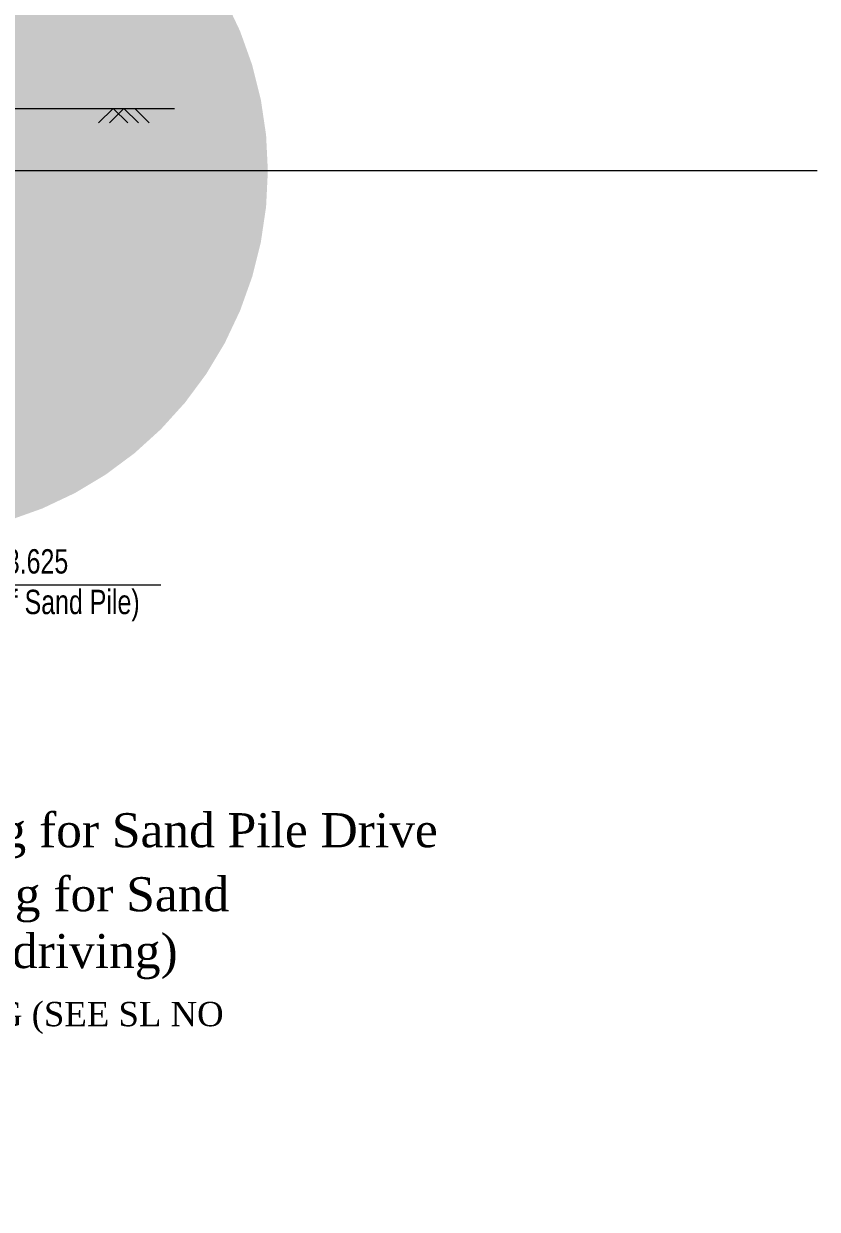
# Model space of a CAD drawing. Header units: inches. Extents: x -1277702 to 350617, y -622745 to 1282697.
# Drawn here: x -432090 to -423937, y 921424 to 933595 of the extents above; entities that cross this region are included whole.
import ezdxf

# ---------------------------------------------------------------- set-up
doc = ezdxf.new("R2010")
doc.units = ezdxf.units.IN
doc.header["$LTSCALE"] = 600
doc.header["$MEASUREMENT"] = 0
for name, color, linetype, lineweight in [('DIM', 140, 'Continuous', 15), ('HATCH', 252, 'Continuous', 5), ('LINE', 7, 'Continuous', 20)]:
    doc.layers.add(name, color=color, linetype=linetype, lineweight=lineweight)
doc.layers.add('TEXT', color=7, linetype='Continuous')
doc.styles.add('arial', font='swisscl.ttf')
doc.styles.add('BIG', font='ROMANT.SHX')
doc.dimstyles.new('dim_70', dxfattribs={"dimtxt": 140, "dimasz": 140, "dimexe": 70, "dimexo": 40, "dimgap": 50, "dimtad": 1, "dimdec": 0, "dimzin": 0, "dimdsep": 46, "dimtxsty": 'arial', "dimcen": 0.09, "dimclrd": 5, "dimclre": 5, "dimclrt": 7, "dimadec": 0, "dimazin": 0, "dimtfac": 1, "dimtdec": 0, "dimtmove": 0, "dimatfit": 3, "dimfxl": 1, "dimtolj": 1, "dimtzin": 0, "dimarcsym": 0})

# ---------------------------------------------------------------- blocks, each defined once
blk = doc.blocks.new('DOT')
at = {"layer": 'DIM'}
for p, q in [((0, 62.633), (0, -75.16)), ((-75.247, 0), (71.067, 0))]:
    blk.add_line(p, q, dxfattribs=at)
at = {"layer": 'DIM', "const_width": 24.75}
blk.add_lwpolyline([(-12.625, 0, 1), (12.625, 0, 1)], format="xyb", close=True, dxfattribs=at)

msp = doc.modelspace()

# ---------------------------------------------------------------- linework, layer by layer
at = {"layer": 'DIM', "ltscale": 500}
msp.add_line((-436426.94836, 927833.66062), (-430681.22159, 927833.66062, 0), dxfattribs=at)
at = {"layer": 'HATCH', "color": 5, "ltscale": 50}
msp.add_lwpolyline([(-443540.75373, 932725.91902), (-430541.72812, 932725.91902)], dxfattribs=at)
at = {"layer": 'HATCH', "color": 8, "lineweight": 15}
for points in [[(-431170.44673, 932725.91902), (-431320.24755, 932576.11819)], [(-431060.15344, 932725.91902), (-431209.95426, 932576.11819)], [(-431170.44673, 932725.91902), (-431020.64591, 932576.11819)], [(-431060.15344, 932725.91902), (-430910.35262, 932576.11819)], [(-430949.86015, 932725.91902), (-430800.05933, 932576.11819)]]:
    msp.add_lwpolyline(points, dxfattribs=at)

# ---------------------------------------------------------------- texts
at = {"layer": 'LINE', "attachment_point": 8, "style": 'BIG'}
for s, insert, char_height, width in [('{\\fTimes New Roman|b0|i0|c0|p18;1st Stage of Earth Cutting for Sand Pile Drive}', (-432696.42505, 925025.08262), 350, 31814.6263291), ('{\\fTimes New Roman|b0|i0|c0|p18;2nd Stage of Earth Cutting for Sand Filling (after sand pile driving)}', (-433782.35016, 923784.49969), 350, 8510.0821764), ('{\\fTimes New Roman|b0|i0|c0|p18;COMPACTED SAND FILLING (SEE SL NO 16 OF NOTES)}', (-433576.45048, 922804.87194), 250, 7479.8102477)]:
    msp.add_mtext(s, dxfattribs=dict(at, insert=insert, char_height=char_height, width=width))
at = {"layer": 'TEXT', "color": 6, "insert": (-432273.64213, 927829.29023, 0), "char_height": 250, "width": 4868.7507395, "attachment_point": 5, "style": 'arial'}
msp.add_mtext('{\\C7;EL (-)3.625\\P(Top Level of Sand Pile)}', dxfattribs=at)

# ---------------------------------------------------------------- leaders
at = {"layer": 'HATCH', "color": 5, "ltscale": 50}
msp.add_leader([(-433331.88006, 932083.72797), (-433331.88006, 934414.95311), (-433622.09066, 934414.95311)], dimstyle='dim_70', override={"dimasz": 150, "dimtad": 0, "dimldrblk": 'Dot'}, dxfattribs=at)

doc.saveas('drawing.dxf')
